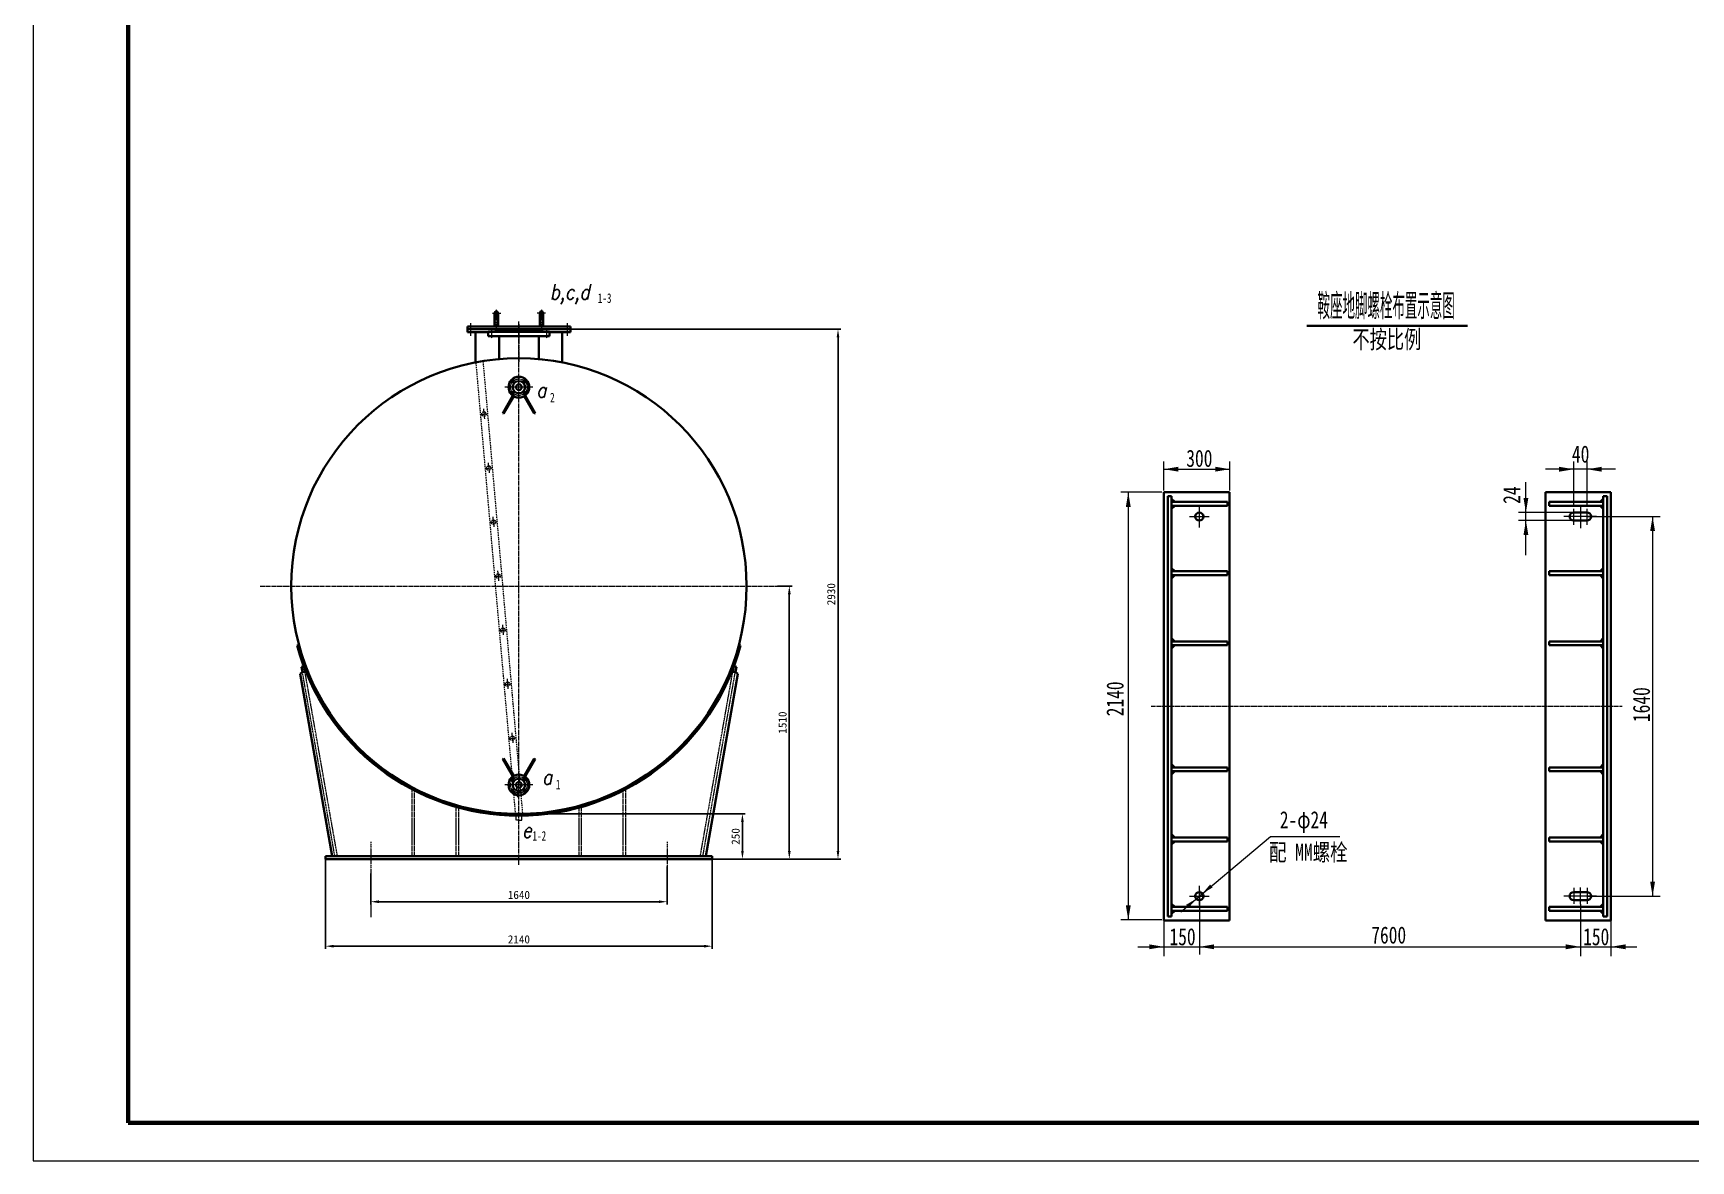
# Model space of a CAD drawing. Extents: x 588 to 46142, y -1551 to 12474.
# Drawn here: x 28481 to 37655, y 0 to 6237 of the extents above; entities that cross this region are included whole.
import ezdxf
from ezdxf.enums import TextEntityAlignment as Align

# ---------------------------------------------------------------- set-up
doc = ezdxf.new("R2010")
doc.units = 0
doc.header["$LTSCALE"] = 10
doc.header["$PDMODE"] = 1
for name, pattern in [('XX-L', [1.25, 0.75, -0.5]), ('XX-S', [0.5, 0.3, -0.2]), ('ZXX-L', [3.28, 2.5, -0.3, 0.18, -0.3]), ('ZXX-S', [1.27, 0.75, -0.2, 0.12, -0.2])]:
    doc.linetypes.add(name, pattern=pattern)
doc.layers.get('Defpoints').update_dxf_attribs({"linetype": 'CONTINUOUS'})
for name, color, linetype, lineweight in [('A 粗实线', 1, 'CONTINUOUS', 40), ('B 细实线', 7, 'CONTINUOUS', 18), ('C 文 字', 2, 'CONTINUOUS', 20), ('D 短中心线', 3, 'ZXX-S', 18), ('E 长中心线', 3, 'ZXX-L', 18), ('F 短虚线', 6, 'XX-S', 20), ('G 长虚线', 6, 'XX-L', 20), ('J 标注尺寸', 2, 'CONTINUOUS', 18)]:
    doc.layers.add(name, color=color, linetype=linetype, lineweight=lineweight)
doc.styles.add('HZTXT', font='SIMFANG.TTF', dxfattribs={"width": 0.75})
doc.styles.add('ITALICT', font='ITALICT.shx', dxfattribs={"width": 0.7})
doc.styles.get("Standard").update_dxf_attribs({"font": 'SIMFANG.TTF'})
doc.styles.add('标题中文', font='SIMFANG.TTF', dxfattribs={"width": 0.7})
doc.dimstyles.new('通用标注4.0', dxfattribs={"dimscale": 15, "dimtxt": 3, "dimasz": 3, "dimexe": 1, "dimexo": 0, "dimgap": 1, "dimtad": 1, "dimdec": 0, "dimzin": 0, "dimdsep": 46, "dimtxsty": 'Standard', "dimcen": 0, "dimadec": 0, "dimazin": 0, "dimtfac": 0.375, "dimtdec": 0, "dimtmove": 2, "dimatfit": 3, "dimfxl": 0, "dimtzin": 0, "dimarcsym": 0})

# ---------------------------------------------------------------- blocks, each defined once
blk = doc.blocks.new('*D107')
at = {"layer": 'C 文 字', "color": 0, "lineweight": -2}
for p, q in [((31454.4, 4599), (32950.3, 4599)), ((32935.3, 1714), (32935.3, 4554)), ((32258.6, 1669), (32950.3, 1669))]:
    blk.add_line(p, q, dxfattribs=at)
at = {"layer": 'C 文 字', "color": 0}
for points in [[(32927.8, 4554), (32942.8, 4554), (32935.3, 4599)], [(32927.8, 1714), (32942.8, 1714), (32935.3, 1669)]]:
    blk.add_solid(points, dxfattribs=at)
at = {"layer": 'Defpoints', "color": 0}
for p in [(31454.4, 4599), (32935.3, 4599), (32258.6, 1669)]:
    blk.add_point(p, dxfattribs=at)
at = {"layer": 'C 文 字', "color": 0, "insert": (32897.8, 3134), "char_height": 45, "attachment_point": 5, "rotation": 90}
blk.add_mtext('2930', dxfattribs=at)
blk = doc.blocks.new('*D106')
at = {"layer": 'C 文 字', "color": 0, "lineweight": -2}
for p, q in [((32600.8, 3179), (32680.9, 3179)), ((32665.9, 1714), (32665.9, 3134)), ((32258.6, 1669), (32680.9, 1669))]:
    blk.add_line(p, q, dxfattribs=at)
at = {"layer": 'C 文 字', "color": 0}
for points in [[(32658.4, 3134), (32673.4, 3134), (32665.9, 3179)], [(32658.4, 1714), (32673.4, 1714), (32665.9, 1669)]]:
    blk.add_solid(points, dxfattribs=at)
at = {"layer": 'Defpoints', "color": 0}
for p in [(32600.8, 3179), (32665.9, 3179), (32258.6, 1669)]:
    blk.add_point(p, dxfattribs=at)
at = {"layer": 'C 文 字', "color": 0, "insert": (32628.4, 2424), "char_height": 45, "attachment_point": 5, "rotation": 90}
blk.add_mtext('1510', dxfattribs=at)
blk = doc.blocks.new('*D104')
at = {"layer": 'C 文 字', "color": 0, "lineweight": -2}
for p, q in [((30099.4, 1669), (30099.4, 1172.1)), ((32239.4, 1669), (32239.4, 1172.1)), ((30144.4, 1187.1), (32194.4, 1187.1))]:
    blk.add_line(p, q, dxfattribs=at)
at = {"layer": 'C 文 字', "color": 0}
for points in [[(30144.4, 1194.6), (30144.4, 1179.6), (30099.4, 1187.1)], [(32194.4, 1194.6), (32194.4, 1179.6), (32239.4, 1187.1)]]:
    blk.add_solid(points, dxfattribs=at)
at = {"layer": 'Defpoints', "color": 0}
for p in [(30099.4, 1669), (32239.4, 1669), (32239.4, 1187.1)]:
    blk.add_point(p, dxfattribs=at)
at = {"layer": 'C 文 字', "color": 0, "insert": (31169.4, 1224.6), "char_height": 45, "attachment_point": 5}
blk.add_mtext('2140', dxfattribs=at)
blk = doc.blocks.new('*D105')
at = {"layer": 'C 文 字', "color": 0, "lineweight": -2}
for p, q in [((31169.4, 1919), (32421.4, 1919)), ((32406.4, 1714), (32406.4, 1874)), ((32050.9, 1669), (32421.4, 1669))]:
    blk.add_line(p, q, dxfattribs=at)
at = {"layer": 'C 文 字', "color": 0}
for points in [[(32398.9, 1874), (32413.9, 1874), (32406.4, 1919)], [(32398.9, 1714), (32413.9, 1714), (32406.4, 1669)]]:
    blk.add_solid(points, dxfattribs=at)
at = {"layer": 'Defpoints', "color": 0}
for p in [(31169.4, 1919), (32406.4, 1919), (32050.9, 1669)]:
    blk.add_point(p, dxfattribs=at)
at = {"layer": 'C 文 字', "color": 0, "insert": (32368.9, 1794), "char_height": 45, "attachment_point": 5, "rotation": 90}
blk.add_mtext('250', dxfattribs=at)
blk = doc.blocks.new('*D103')
at = {"layer": 'C 文 字', "color": 0, "lineweight": -2}
for p, q in [((30349.4, 1588.5), (30349.4, 1418.1)), ((31989.4, 1628.1), (31989.4, 1418.1)), ((30394.4, 1433.1), (31944.4, 1433.1))]:
    blk.add_line(p, q, dxfattribs=at)
at = {"layer": 'C 文 字', "color": 0}
for points in [[(30394.4, 1440.6), (30394.4, 1425.6), (30349.4, 1433.1)], [(31944.4, 1440.6), (31944.4, 1425.6), (31989.4, 1433.1)]]:
    blk.add_solid(points, dxfattribs=at)
at = {"layer": 'Defpoints', "color": 0}
for p in [(30349.4, 1588.5), (31989.4, 1628.1), (31989.4, 1433.1)]:
    blk.add_point(p, dxfattribs=at)
at = {"layer": 'C 文 字', "color": 0, "insert": (31169.4, 1470.6), "char_height": 45, "attachment_point": 5}
blk.add_mtext('1640', dxfattribs=at)

msp = doc.modelspace()

# ---------------------------------------------------------------- linework, layer by layer
at = {"layer": 'A 粗实线'}
for p, q in [((31034.4, 4689), (31034.4, 4614)), ((31054.4, 4689), (31054.4, 4614)), ((31284.4, 4689), (31284.4, 4614)), ((31304.4, 4689), (31304.4, 4614)), ((30884.4, 4614), (31169.4, 4614)), ((30884.4, 4614), (30884.4, 4584)), ((30884.4, 4599), (31169.4, 4599)), ((31035.4, 4589), (31303.4, 4589)), ((31035.4, 4586), (31035.4, 4589)), ((31454.4, 4614), (31169.4, 4614)), ((31454.4, 4599), (31169.4, 4599)), ((31303.4, 4586), (31303.4, 4589)), ((31303.4, 4589), (31303.4, 4589)), ((31454.4, 4614), (31454.4, 4584)), ((35529.1, 4617.6), (36418.1, 4617.6)), ((30884.4, 4584), (30999.4, 4584)), ((30929.4, 4584), (30929.4, 4415.9)), ((30999.4, 4586), (31339.4, 4586)), ((30999.4, 4562), (30999.4, 4586)), ((30999.4, 4562), (31339.4, 4562)), ((31059.9, 4562), (31059.9, 4434.2)), ((31278.9, 4562), (31278.9, 4434.2)), ((31339.4, 4586), (31339.4, 4562)), ((31454.4, 4584), (31339.4, 4584)), ((31409.4, 4584), (31409.4, 4415.9)), ((31135.6, 4232.4), (31079.9, 4136)), ((31140.6, 4229.2), (31085.1, 4133)), ((31198.1, 4229.2), (31253.7, 4133)), ((31203.2, 4232.4), (31258.9, 4136)), ((31085.1, 4133), (31079.9, 4136)), ((31253.7, 4133), (31258.9, 4136)), ((34738.5, 2513.8), (34738.5, 3697.8)), ((34738.5, 3697.8), (35101.3, 3697.8)), ((34759.8, 3676.5), (34759.8, 2513.8)), ((34759.8, 3676.5), (34781.1, 3676.5)), ((34781.1, 3676.5), (34781.1, 2513.8)), ((35101.3, 3697.8), (35101.3, 2513.8)), ((36849.6, 3697.8), (36849.6, 2513.8)), ((37212.5, 3697.8), (36849.6, 3697.8)), ((37169.8, 3676.5), (37169.8, 2513.8)), ((37191.1, 3676.5), (37169.8, 3676.5)), ((37191.1, 3676.5), (37191.1, 2513.8)), ((37212.5, 2513.8), (37212.5, 3697.8)), ((34781.1, 3644.5), (35090.8, 3644.5)), ((34781.1, 3623.1), (35090.8, 3623.1)), ((35090.8, 3644.5), (35090.8, 3623.1)), ((37169.8, 3644.5), (36871, 3644.5)), ((36871, 3644.5), (36871, 3623.1)), ((37169.8, 3623.1), (36871, 3623.1)), ((37006.4, 3586), (37043.3, 3586)), ((37080.3, 3586), (37043.3, 3586)), ((37006.4, 3541.4), (37043.3, 3541.4)), ((37080.3, 3541.4), (37043.3, 3541.4)), ((34781.1, 3260.7), (35090.8, 3260.7)), ((34781.1, 3239.4), (35090.8, 3239.4)), ((35090.8, 3260.7), (35090.8, 3239.4)), ((37169.8, 3260.7), (36871, 3260.7)), ((36871, 3260.7), (36871, 3239.4)), ((37169.8, 3239.4), (36871, 3239.4)), ((29952.3, 2852.9), (29942.7, 2850.3)), ((32386.5, 2852.9), (32396.1, 2850.3)), ((34781.1, 2873.1), (35090.8, 2873.1)), ((34781.1, 2851.8), (35090.8, 2851.8)), ((35090.8, 2873.1), (35090.8, 2851.8)), ((37169.8, 2873.1), (36871, 2873.1)), ((36871, 2873.1), (36871, 2851.8)), ((37169.8, 2851.8), (36871, 2851.8)), ((29971.4, 2704.9), (29958.5, 2693.6)), ((29958.5, 2693.6), (30135.7, 1685)), ((29979.2, 2735.8), (29965.5, 2732.9)), ((29965.5, 2732.9), (29971.4, 2704.9)), ((29971.4, 2704.9), (29991.2, 2704.9)), ((29979.2, 2735.8), (29986, 2703.9)), ((32380.3, 2693.6), (32203.1, 1685)), ((32367.3, 2704.9), (32347.6, 2704.9)), ((32359.6, 2735.8), (32352.8, 2703.9)), ((32359.6, 2735.8), (32373.2, 2732.9)), ((32373.2, 2732.9), (32367.3, 2704.9)), ((32367.3, 2704.9), (32380.3, 2693.6)), ((34738.5, 2513.8), (34738.5, 1329.8)), ((34759.8, 1351.1), (34759.8, 2513.8)), ((34781.1, 1351.1), (34781.1, 2513.8)), ((35101.3, 1329.8), (35101.3, 2513.8)), ((36849.6, 1329.8), (36849.6, 2513.8)), ((37169.8, 1351.1), (37169.8, 2513.8)), ((37191.1, 1351.1), (37191.1, 2513.8)), ((37212.5, 2513.8), (37212.5, 1329.8)), ((31085.1, 2225), (31079.9, 2222)), ((31135.6, 2125.5), (31079.9, 2222)), ((31140.6, 2128.8), (31085.1, 2225)), ((31198.1, 2128.8), (31253.7, 2225)), ((31203.2, 2125.5), (31258.9, 2222)), ((31253.7, 2225), (31258.9, 2222)), ((34781.1, 2175.8), (35090.8, 2175.8)), ((34781.1, 2154.5), (35090.8, 2154.5)), ((35090.8, 2154.5), (35090.8, 2175.8)), ((37169.8, 2175.8), (36871, 2175.8)), ((36871, 2154.5), (36871, 2175.8)), ((37169.8, 2154.5), (36871, 2154.5)), ((34781.1, 1788.2), (35090.8, 1788.2)), ((34781.1, 1766.9), (35090.8, 1766.9)), ((35090.8, 1766.9), (35090.8, 1788.2)), ((37169.8, 1788.2), (36871, 1788.2)), ((36871, 1766.9), (36871, 1788.2)), ((37169.8, 1766.9), (36871, 1766.9)), ((31169.4, 1685), (30099.4, 1685)), ((30099.4, 1685), (30099.4, 1669)), ((30099.4, 1669), (31169.4, 1669)), ((31169.4, 1685), (32239.4, 1685)), ((32239.4, 1669), (31169.4, 1669)), ((32239.4, 1685), (32239.4, 1669)), ((37006.4, 1486.2), (37043.3, 1486.2)), ((37080.3, 1486.2), (37043.3, 1486.2)), ((34781.1, 1404.5), (35090.8, 1404.5)), ((34781.1, 1383.1), (35090.8, 1383.1)), ((35090.8, 1383.1), (35090.8, 1404.5)), ((37169.8, 1404.5), (36871, 1404.5)), ((36871, 1383.1), (36871, 1404.5)), ((37169.8, 1383.1), (36871, 1383.1)), ((37006.4, 1441.6), (37043.3, 1441.6)), ((37080.3, 1441.6), (37043.3, 1441.6)), ((34738.5, 1329.8), (35101.3, 1329.8)), ((34759.8, 1351.1), (34781.1, 1351.1)), ((37212.5, 1329.8), (36849.6, 1329.8)), ((37191.1, 1351.1), (37169.8, 1351.1))]:
    msp.add_line(p, q, dxfattribs=at)
at = {"layer": 'A 粗实线', "color": 5, "lineweight": 120}
msp.add_lwpolyline([(29006.5, 210), (45932.5, 210), (45932.5, 12264), (29006.5, 12264)], close=True, dxfattribs=at)
at = {"layer": 'A 粗实线'}
for centre, radius in [((31169.4, 3179), 1260), ((31169.4, 4279), 57.5), ((31137, 4311.3), 6.47), ((31169.4, 4279), 34), ((31201.7, 4311.3), 6.47), ((31137, 4246.6), 6.47), ((31169.4, 4279), 16), ((31201.7, 4246.6), 6.47), ((34934.8, 3563.5), 22.3), ((31169.4, 2079), 57.5), ((31137, 2111.3), 6.47), ((31169.4, 2079), 34), ((31201.7, 2111.3), 6.47), ((31137, 2046.6), 6.47), ((31169.4, 2079), 16), ((31201.7, 2046.6), 6.47), ((34934.8, 1463.9), 22.3)]:
    msp.add_circle(centre, radius, dxfattribs=at)
for centre, radius, start, end in [((31044.4, 4689), 10, 0, 180), ((31294.4, 4689), 10, 0, 180), ((37006.4, 3563.7), 22.3, 90, 270), ((37080.3, 3563.7), 22.3, 270, 90), ((31169.4, 3179), 1270, 195, 345), ((37006.4, 1463.9), 22.3, 90, 270), ((37080.3, 1463.9), 22.3, 270, 90)]:
    msp.add_arc(centre, radius, start, end, dxfattribs=at)
at = {"layer": 'B 细实线'}
for p, q in [((34738.5, 3708.3), (34738.5, 3867.3)), ((35103.4, 3708.3), (35103.4, 3867.3)), ((37006.4, 3616.5), (37006.4, 3867.1)), ((37080.3, 3616.5), (37080.3, 3867.1)), ((34738.5, 3825.3), (35103.4, 3825.3)), ((34738.5, 3708.3), (34738.5, 3823)), ((37238.4, 3825.1), (36849.8, 3825.1)), ((34728, 3697.8), (34499.6, 3697.8)), ((34541.6, 3697.8), (34541.6, 1332.5)), ((36742, 3350.4), (36742, 3754)), ((34781.1, 3665.8), (34802.5, 3644.5)), ((34782.3, 3664.7), (34781.1, 3663.5)), ((34783.6, 3663.4), (34781.1, 3661)), ((34784.9, 3662.1), (34781.1, 3658.4)), ((34786.1, 3660.8), (34781.1, 3655.8)), ((34787.4, 3659.6), (34781.1, 3653.3)), ((34788.7, 3658.3), (34781.1, 3650.7)), ((34790, 3657), (34781.1, 3648.1)), ((34791.2, 3655.7), (34781.1, 3645.6)), ((34781.1, 3601.8), (34802.5, 3623.1)), ((34791.2, 3612), (34781.1, 3622)), ((34790, 3610.6), (34781.1, 3619.5)), ((34788.7, 3609.3), (34781.1, 3616.9)), ((34787.4, 3608.1), (34781.1, 3614.3)), ((34786.1, 3606.8), (34781.1, 3611.8)), ((34784.9, 3605.5), (34781.1, 3609.2)), ((34783.6, 3604.2), (34781.1, 3606.6)), ((34782.3, 3602.9), (34781.1, 3604.1)), ((34792.6, 3654.4), (34782.6, 3644.5)), ((34792.6, 3613.2), (34782.6, 3623.1)), ((34793.8, 3653.1), (34785.2, 3644.5)), ((34793.8, 3614.5), (34785.2, 3623.1)), ((34795.1, 3651.9), (34787.7, 3644.5)), ((34795.1, 3615.8), (34787.7, 3623.1)), ((34796.4, 3650.6), (34790.3, 3644.5)), ((34796.4, 3617), (34790.3, 3623.1)), ((34797.7, 3649.3), (34792.9, 3644.5)), ((34797.7, 3618.3), (34792.9, 3623.1)), ((34799, 3648), (34795.4, 3644.5)), ((34799, 3619.6), (34795.4, 3623.1)), ((34800.2, 3646.7), (34798, 3644.5)), ((34800.2, 3620.9), (34798, 3623.1)), ((34801.5, 3645.4), (34800.6, 3644.5)), ((34801.5, 3622.2), (34800.6, 3623.1)), ((34934.8, 3503.3), (34934.8, 3618.1)), ((36995.9, 3586), (36700, 3586)), ((37006.4, 3517.4), (37006.4, 3606)), ((37043.3, 3622.6), (37043.3, 3498.6)), ((37043.3, 3607.8), (37043.3, 3515)), ((37080.3, 3517.4), (37080.3, 3606)), ((37169.8, 3665.8), (37148.5, 3644.5)), ((37169.8, 3601.8), (37148.5, 3623.1)), ((37149.4, 3645.4), (37150.4, 3644.5)), ((37149.4, 3622.2), (37150.4, 3623.1)), ((37150.7, 3646.7), (37152.9, 3644.5)), ((37150.7, 3620.9), (37152.9, 3623.1)), ((37152, 3648), (37155.5, 3644.5)), ((37152, 3619.6), (37155.5, 3623.1)), ((37153.3, 3649.3), (37158.1, 3644.5)), ((37153.3, 3618.3), (37158.1, 3623.1)), ((37154.5, 3650.6), (37160.6, 3644.5)), ((37154.5, 3617), (37160.6, 3623.1)), ((37155.8, 3651.9), (37163.2, 3644.5)), ((37155.8, 3615.8), (37163.2, 3623.1)), ((37157.1, 3653.1), (37165.8, 3644.5)), ((37157.1, 3614.5), (37165.8, 3623.1)), ((37158.4, 3654.4), (37168.3, 3644.5)), ((37158.4, 3613.2), (37168.3, 3623.1)), ((37159.7, 3655.7), (37169.8, 3645.6)), ((37159.7, 3612), (37169.8, 3622)), ((37161, 3657), (37169.8, 3648.1)), ((37161, 3610.6), (37169.8, 3619.5)), ((37162.2, 3658.3), (37169.8, 3650.7)), ((37162.2, 3609.3), (37169.8, 3616.9)), ((37163.5, 3659.6), (37169.8, 3653.3)), ((37163.5, 3608.1), (37169.8, 3614.3)), ((37164.8, 3660.8), (37169.8, 3655.8)), ((37164.8, 3606.8), (37169.8, 3611.8)), ((37166.1, 3662.1), (37169.8, 3658.4)), ((37166.1, 3605.5), (37169.8, 3609.2)), ((37167.4, 3663.4), (37169.8, 3661)), ((37167.4, 3604.2), (37169.8, 3606.6)), ((37168.7, 3664.7), (37169.8, 3663.5)), ((37168.7, 3602.9), (37169.8, 3604.1)), ((34879.5, 3563.5), (34989.4, 3563.5)), ((36995.9, 3541.4), (36700, 3541.4)), ((37132.8, 3563.7), (36951.9, 3563.7)), ((37110.3, 3563.7), (36974.9, 3563.7)), ((37081.9, 3563.5), (37484.9, 3563.5)), ((37442.9, 3563.5), (37442.9, 1463.9)), ((34781.1, 3282.1), (34802.5, 3260.7)), ((34782.3, 3280.9), (34781.1, 3279.8)), ((34783.6, 3279.6), (34781.1, 3277.2)), ((34784.9, 3278.4), (34781.1, 3274.6)), ((34786.1, 3277.1), (34781.1, 3272.1)), ((34787.4, 3275.8), (34781.1, 3269.5)), ((34788.7, 3274.5), (34781.1, 3266.9)), ((34790, 3273.2), (34781.1, 3264.4)), ((34791.2, 3271.9), (34781.1, 3261.8)), ((34781.1, 3218), (34802.5, 3239.4)), ((34791.2, 3228.2), (34781.1, 3238.3)), ((34790, 3226.9), (34781.1, 3235.7)), ((34788.7, 3225.6), (34781.1, 3233.1)), ((34787.4, 3224.3), (34781.1, 3230.6)), ((34786.1, 3223), (34781.1, 3228)), ((34784.9, 3221.7), (34781.1, 3225.4)), ((34783.6, 3220.4), (34781.1, 3222.9)), ((34782.3, 3219.2), (34781.1, 3220.3)), ((34792.6, 3270.7), (34782.6, 3260.7)), ((34792.6, 3229.4), (34782.6, 3239.4)), ((34793.8, 3269.4), (34785.2, 3260.7)), ((34793.8, 3230.7), (34785.2, 3239.4)), ((34795.1, 3268.1), (34787.7, 3260.7)), ((34795.1, 3232), (34787.7, 3239.4)), ((34796.4, 3266.8), (34790.3, 3260.7)), ((34796.4, 3233.3), (34790.3, 3239.4)), ((34797.7, 3265.5), (34792.9, 3260.7)), ((34797.7, 3234.6), (34792.9, 3239.4)), ((34799, 3264.2), (34795.4, 3260.7)), ((34799, 3235.8), (34795.4, 3239.4)), ((34800.2, 3263), (34798, 3260.7)), ((34800.2, 3237.1), (34798, 3239.4)), ((34801.5, 3261.7), (34800.6, 3260.7)), ((34801.5, 3238.4), (34800.6, 3239.4)), ((37169.8, 3282.1), (37148.5, 3260.7)), ((37169.8, 3218), (37148.5, 3239.4)), ((37149.4, 3261.7), (37150.4, 3260.7)), ((37149.4, 3238.4), (37150.4, 3239.4)), ((37150.7, 3263), (37152.9, 3260.7)), ((37150.7, 3237.1), (37152.9, 3239.4)), ((37152, 3264.2), (37155.5, 3260.7)), ((37152, 3235.8), (37155.5, 3239.4)), ((37153.3, 3265.5), (37158.1, 3260.7)), ((37153.3, 3234.6), (37158.1, 3239.4)), ((37154.5, 3266.8), (37160.6, 3260.7)), ((37154.5, 3233.3), (37160.6, 3239.4)), ((37155.8, 3268.1), (37163.2, 3260.7)), ((37155.8, 3232), (37163.2, 3239.4)), ((37157.1, 3269.4), (37165.8, 3260.7)), ((37157.1, 3230.7), (37165.8, 3239.4)), ((37158.4, 3270.7), (37168.3, 3260.7)), ((37158.4, 3229.4), (37168.3, 3239.4)), ((37159.7, 3271.9), (37169.8, 3261.8)), ((37159.7, 3228.2), (37169.8, 3238.3)), ((37161, 3273.2), (37169.8, 3264.4)), ((37161, 3226.9), (37169.8, 3235.7)), ((37162.2, 3274.5), (37169.8, 3266.9)), ((37162.2, 3225.6), (37169.8, 3233.1)), ((37163.5, 3275.8), (37169.8, 3269.5)), ((37163.5, 3224.3), (37169.8, 3230.6)), ((37164.8, 3277.1), (37169.8, 3272.1)), ((37164.8, 3223), (37169.8, 3228)), ((37166.1, 3278.4), (37169.8, 3274.6)), ((37166.1, 3221.7), (37169.8, 3225.4)), ((37167.4, 3279.6), (37169.8, 3277.2)), ((37167.4, 3220.4), (37169.8, 3222.9)), ((37168.7, 3280.9), (37169.8, 3279.8)), ((37168.7, 3219.2), (37169.8, 3220.3)), ((34781.1, 2894.5), (34802.5, 2873.1)), ((34782.3, 2893.3), (34781.1, 2892.2)), ((34783.6, 2892), (34781.1, 2889.6)), ((34784.9, 2890.7), (34781.1, 2887)), ((34786.1, 2889.5), (34781.1, 2884.5)), ((34787.4, 2888.2), (34781.1, 2881.9)), ((34788.7, 2886.9), (34781.1, 2879.3)), ((34790, 2885.6), (34781.1, 2876.8)), ((34791.2, 2884.3), (34781.1, 2874.2)), ((34781.1, 2830.4), (34802.5, 2851.8)), ((34791.2, 2840.6), (34781.1, 2850.7)), ((34790, 2839.2), (34781.1, 2848.1)), ((34788.7, 2838), (34781.1, 2845.5)), ((34792.6, 2883), (34782.6, 2873.1)), ((34792.6, 2841.8), (34782.6, 2851.8)), ((34793.8, 2881.8), (34785.2, 2873.1)), ((34793.8, 2843.1), (34785.2, 2851.8)), ((34795.1, 2880.5), (34787.7, 2873.1)), ((34795.1, 2844.4), (34787.7, 2851.8)), ((34796.4, 2879.2), (34790.3, 2873.1)), ((34796.4, 2845.7), (34790.3, 2851.8)), ((34797.7, 2877.9), (34792.9, 2873.1)), ((34797.7, 2846.9), (34792.9, 2851.8)), ((34799, 2876.6), (34795.4, 2873.1)), ((34799, 2848.2), (34795.4, 2851.8)), ((34800.2, 2875.3), (34798, 2873.1)), ((34800.2, 2849.5), (34798, 2851.8)), ((34801.5, 2874.1), (34800.6, 2873.1)), ((34801.5, 2850.8), (34800.6, 2851.8)), ((37169.8, 2894.5), (37148.5, 2873.1)), ((37169.8, 2830.4), (37148.5, 2851.8)), ((37149.4, 2874.1), (37150.4, 2873.1)), ((37149.4, 2850.8), (37150.4, 2851.8)), ((37150.7, 2875.3), (37152.9, 2873.1)), ((37150.7, 2849.5), (37152.9, 2851.8)), ((37152, 2876.6), (37155.5, 2873.1)), ((37152, 2848.2), (37155.5, 2851.8)), ((37153.3, 2877.9), (37158.1, 2873.1)), ((37153.3, 2846.9), (37158.1, 2851.8)), ((37154.5, 2879.2), (37160.6, 2873.1)), ((37154.5, 2845.7), (37160.6, 2851.8)), ((37155.8, 2880.5), (37163.2, 2873.1)), ((37155.8, 2844.4), (37163.2, 2851.8)), ((37157.1, 2881.8), (37165.8, 2873.1)), ((37157.1, 2843.1), (37165.8, 2851.8)), ((37158.4, 2883), (37168.3, 2873.1)), ((37158.4, 2841.8), (37168.3, 2851.8)), ((37159.7, 2884.3), (37169.8, 2874.2)), ((37159.7, 2840.6), (37169.8, 2850.7)), ((37161, 2885.6), (37169.8, 2876.8)), ((37161, 2839.2), (37169.8, 2848.1)), ((37162.2, 2886.9), (37169.8, 2879.3)), ((37162.2, 2838), (37169.8, 2845.5)), ((37163.5, 2888.2), (37169.8, 2881.9)), ((37164.8, 2889.5), (37169.8, 2884.5)), ((37166.1, 2890.7), (37169.8, 2887)), ((37167.4, 2892), (37169.8, 2889.6)), ((37168.7, 2893.3), (37169.8, 2892.2)), ((34787.4, 2836.7), (34781.1, 2843)), ((34786.1, 2835.4), (34781.1, 2840.4)), ((34784.9, 2834.1), (34781.1, 2837.8)), ((34783.6, 2832.8), (34781.1, 2835.3)), ((34782.3, 2831.5), (34781.1, 2832.7)), ((37163.5, 2836.7), (37169.8, 2843)), ((37164.8, 2835.4), (37169.8, 2840.4)), ((37166.1, 2834.1), (37169.8, 2837.8)), ((37167.4, 2832.8), (37169.8, 2835.3)), ((37168.7, 2831.5), (37169.8, 2832.7)), ((34781.1, 2197.2), (34802.5, 2175.8)), ((34782.3, 2196), (34781.1, 2194.9)), ((34783.6, 2194.8), (34781.1, 2192.3)), ((34784.9, 2193.5), (34781.1, 2189.8)), ((34786.1, 2192.2), (34781.1, 2187.2)), ((34787.4, 2190.9), (34781.1, 2184.6)), ((34788.7, 2189.6), (34781.1, 2182.1)), ((34790, 2188.3), (34781.1, 2179.5)), ((34791.2, 2187), (34781.1, 2176.9)), ((34781.1, 2133.1), (34802.5, 2154.5)), ((34791.2, 2143.3), (34781.1, 2153.4)), ((34790, 2142), (34781.1, 2150.8)), ((34788.7, 2140.7), (34781.1, 2148.3)), ((34787.4, 2139.4), (34781.1, 2145.7)), ((34786.1, 2138.1), (34781.1, 2143.1)), ((34784.9, 2136.9), (34781.1, 2140.6)), ((34783.6, 2135.6), (34781.1, 2138)), ((34782.3, 2134.3), (34781.1, 2135.4)), ((34792.6, 2185.8), (34782.6, 2175.8)), ((34792.6, 2144.6), (34782.6, 2154.5)), ((34793.8, 2184.5), (34785.2, 2175.8)), ((34793.8, 2145.8), (34785.2, 2154.5)), ((34795.1, 2183.2), (34787.7, 2175.8)), ((34795.1, 2147.1), (34787.7, 2154.5)), ((34796.4, 2181.9), (34790.3, 2175.8)), ((34796.4, 2148.4), (34790.3, 2154.5)), ((34797.7, 2180.7), (34792.9, 2175.8)), ((34797.7, 2149.7), (34792.9, 2154.5)), ((34799, 2179.4), (34795.4, 2175.8)), ((34799, 2151), (34795.4, 2154.5)), ((34800.2, 2178.1), (34798, 2175.8)), ((34800.2, 2152.3), (34798, 2154.5)), ((34801.5, 2176.8), (34800.6, 2175.8)), ((34801.5, 2153.5), (34800.6, 2154.5)), ((37169.8, 2197.2), (37148.5, 2175.8)), ((37169.8, 2133.1), (37148.5, 2154.5)), ((37149.4, 2176.8), (37150.4, 2175.8)), ((37149.4, 2153.5), (37150.4, 2154.5)), ((37150.7, 2178.1), (37152.9, 2175.8)), ((37150.7, 2152.3), (37152.9, 2154.5)), ((37152, 2179.4), (37155.5, 2175.8)), ((37152, 2151), (37155.5, 2154.5)), ((37153.3, 2180.7), (37158.1, 2175.8)), ((37153.3, 2149.7), (37158.1, 2154.5)), ((37154.5, 2181.9), (37160.6, 2175.8)), ((37154.5, 2148.4), (37160.6, 2154.5)), ((37155.8, 2183.2), (37163.2, 2175.8)), ((37155.8, 2147.1), (37163.2, 2154.5)), ((37157.1, 2184.5), (37165.8, 2175.8)), ((37157.1, 2145.8), (37165.8, 2154.5)), ((37158.4, 2185.8), (37168.3, 2175.8)), ((37158.4, 2144.6), (37168.3, 2154.5)), ((37159.7, 2187), (37169.8, 2176.9)), ((37159.7, 2143.3), (37169.8, 2153.4)), ((37161, 2188.3), (37169.8, 2179.5)), ((37161, 2142), (37169.8, 2150.8)), ((37162.2, 2189.6), (37169.8, 2182.1)), ((37162.2, 2140.7), (37169.8, 2148.3)), ((37163.5, 2190.9), (37169.8, 2184.6)), ((37163.5, 2139.4), (37169.8, 2145.7)), ((37164.8, 2192.2), (37169.8, 2187.2)), ((37164.8, 2138.1), (37169.8, 2143.1)), ((37166.1, 2193.5), (37169.8, 2189.8)), ((37166.1, 2136.9), (37169.8, 2140.6)), ((37167.4, 2194.8), (37169.8, 2192.3)), ((37167.4, 2135.6), (37169.8, 2138)), ((37168.7, 2196), (37169.8, 2194.9)), ((37168.7, 2134.3), (37169.8, 2135.4)), ((34781.1, 1809.6), (34802.5, 1788.2)), ((34782.3, 1808.4), (34781.1, 1807.3)), ((34783.6, 1807.1), (34781.1, 1804.7)), ((34784.9, 1805.9), (34781.1, 1802.1)), ((34786.1, 1804.6), (34781.1, 1799.6)), ((34787.4, 1803.3), (34781.1, 1797)), ((34788.7, 1802), (34781.1, 1794.4)), ((34790, 1800.7), (34781.1, 1791.9)), ((34791.2, 1799.4), (34781.1, 1789.3)), ((34781.1, 1745.5), (34802.5, 1766.9)), ((34791.2, 1755.7), (34781.1, 1765.8)), ((34790, 1754.4), (34781.1, 1763.2)), ((34788.7, 1753.1), (34781.1, 1760.7)), ((34787.4, 1751.8), (34781.1, 1758.1)), ((34786.1, 1750.5), (34781.1, 1755.5)), ((34784.9, 1749.2), (34781.1, 1753)), ((34783.6, 1748), (34781.1, 1750.4)), ((34782.3, 1746.7), (34781.1, 1747.8)), ((34792.6, 1798.2), (34782.6, 1788.2)), ((34792.6, 1756.9), (34782.6, 1766.9)), ((34793.8, 1796.9), (34785.2, 1788.2)), ((34793.8, 1758.2), (34785.2, 1766.9)), ((34795.1, 1795.6), (34787.7, 1788.2)), ((34795.1, 1759.5), (34787.7, 1766.9)), ((34796.4, 1794.3), (34790.3, 1788.2)), ((34796.4, 1760.8), (34790.3, 1766.9)), ((34797.7, 1793), (34792.9, 1788.2)), ((34797.7, 1762.1), (34792.9, 1766.9)), ((34799, 1791.8), (34795.4, 1788.2)), ((34799, 1763.4), (34795.4, 1766.9)), ((34800.2, 1790.5), (34798, 1788.2)), ((34800.2, 1764.6), (34798, 1766.9)), ((34801.5, 1789.2), (34800.6, 1788.2)), ((34801.5, 1765.9), (34800.6, 1766.9)), ((34832.3, 1377.4), (35328.5, 1793.6)), ((35328.5, 1793.6), (35711.5, 1793.6)), ((37169.8, 1809.6), (37148.5, 1788.2)), ((37169.8, 1745.5), (37148.5, 1766.9)), ((37149.4, 1789.2), (37150.4, 1788.2)), ((37149.4, 1765.9), (37150.4, 1766.9)), ((37150.7, 1790.5), (37152.9, 1788.2)), ((37150.7, 1764.6), (37152.9, 1766.9)), ((37152, 1791.8), (37155.5, 1788.2)), ((37152, 1763.4), (37155.5, 1766.9)), ((37153.3, 1793), (37158.1, 1788.2)), ((37153.3, 1762.1), (37158.1, 1766.9)), ((37154.5, 1794.3), (37160.6, 1788.2)), ((37154.5, 1760.8), (37160.6, 1766.9)), ((37155.8, 1795.6), (37163.2, 1788.2)), ((37155.8, 1759.5), (37163.2, 1766.9)), ((37157.1, 1796.9), (37165.8, 1788.2)), ((37157.1, 1758.2), (37165.8, 1766.9)), ((37158.4, 1798.2), (37168.3, 1788.2)), ((37158.4, 1756.9), (37168.3, 1766.9)), ((37159.7, 1799.4), (37169.8, 1789.3)), ((37159.7, 1755.7), (37169.8, 1765.8)), ((37161, 1800.7), (37169.8, 1791.9)), ((37161, 1754.4), (37169.8, 1763.2)), ((37162.2, 1802), (37169.8, 1794.4)), ((37162.2, 1753.1), (37169.8, 1760.7)), ((37163.5, 1803.3), (37169.8, 1797)), ((37163.5, 1751.8), (37169.8, 1758.1)), ((37164.8, 1804.6), (37169.8, 1799.6)), ((37164.8, 1750.5), (37169.8, 1755.5)), ((37166.1, 1805.9), (37169.8, 1802.1)), ((37166.1, 1749.2), (37169.8, 1753)), ((37167.4, 1807.1), (37169.8, 1804.7)), ((37167.4, 1748), (37169.8, 1750.4)), ((37168.7, 1808.4), (37169.8, 1807.3)), ((37168.7, 1746.7), (37169.8, 1747.8)), ((34934.8, 1413.4), (34934.8, 1521.9)), ((34934.8, 1495.9), (34934.8, 1141.7)), ((37006.4, 1510.2), (37006.4, 1421.6)), ((37043.3, 1419.8), (37043.3, 1512.6)), ((37080.3, 1510.2), (37080.3, 1421.6)), ((34781.1, 1425.8), (34802.5, 1404.5)), ((34782.3, 1424.7), (34781.1, 1423.5)), ((34783.6, 1423.4), (34781.1, 1421)), ((34784.9, 1422.1), (34781.1, 1418.4)), ((34786.1, 1420.8), (34781.1, 1415.8)), ((34787.4, 1419.5), (34781.1, 1413.3)), ((34788.7, 1418.3), (34781.1, 1410.7)), ((34790, 1417), (34781.1, 1408.1)), ((34791.2, 1415.6), (34781.1, 1405.5)), ((34781.1, 1361.8), (34802.5, 1383.1)), ((34791.2, 1371.9), (34781.1, 1382)), ((34790, 1370.6), (34781.1, 1379.5)), ((34788.7, 1369.3), (34781.1, 1376.9)), ((34792.6, 1414.4), (34782.6, 1404.5)), ((34792.6, 1373.2), (34782.6, 1383.1)), ((34793.8, 1413.1), (34785.2, 1404.5)), ((34793.8, 1374.5), (34785.2, 1383.1)), ((34795.1, 1411.8), (34787.7, 1404.5)), ((34795.1, 1375.7), (34787.7, 1383.1)), ((34796.4, 1410.6), (34790.3, 1404.5)), ((34796.4, 1377), (34790.3, 1383.1)), ((34797.7, 1409.3), (34792.9, 1404.5)), ((34797.7, 1378.3), (34792.9, 1383.1)), ((34799, 1408), (34795.4, 1404.5)), ((34799, 1379.6), (34795.4, 1383.1)), ((34800.2, 1406.7), (34798, 1404.5)), ((34800.2, 1380.9), (34798, 1383.1)), ((34801.5, 1405.4), (34800.6, 1404.5)), ((34801.5, 1382.2), (34800.6, 1383.1)), ((34879.5, 1463.9), (34989.4, 1463.9)), ((34890.8, 1463.9), (34973, 1463.9)), ((37132.8, 1463.9), (36951.9, 1463.9)), ((37110.3, 1463.9), (36974.9, 1463.9)), ((37043.3, 1419.8), (37043.3, 1131.8)), ((37081.9, 1463.9), (37484.9, 1463.9)), ((37169.8, 1425.8), (37148.5, 1404.5)), ((37169.8, 1361.8), (37148.5, 1383.1)), ((37149.4, 1405.4), (37150.4, 1404.5)), ((37149.4, 1382.2), (37150.4, 1383.1)), ((37150.7, 1406.7), (37152.9, 1404.5)), ((37150.7, 1380.9), (37152.9, 1383.1)), ((37152, 1408), (37155.5, 1404.5)), ((37152, 1379.6), (37155.5, 1383.1)), ((37153.3, 1409.3), (37158.1, 1404.5)), ((37153.3, 1378.3), (37158.1, 1383.1)), ((37154.5, 1410.6), (37160.6, 1404.5)), ((37154.5, 1377), (37160.6, 1383.1)), ((37155.8, 1411.8), (37163.2, 1404.5)), ((37155.8, 1375.7), (37163.2, 1383.1)), ((37157.1, 1413.1), (37165.8, 1404.5)), ((37157.1, 1374.5), (37165.8, 1383.1)), ((37158.4, 1414.4), (37168.3, 1404.5)), ((37158.4, 1373.2), (37168.3, 1383.1)), ((37159.7, 1415.6), (37169.8, 1405.5)), ((37159.7, 1371.9), (37169.8, 1382)), ((37161, 1417), (37169.8, 1408.1)), ((37161, 1370.6), (37169.8, 1379.5)), ((37162.2, 1418.3), (37169.8, 1410.7)), ((37162.2, 1369.3), (37169.8, 1376.9)), ((37163.5, 1419.5), (37169.8, 1413.3)), ((37164.8, 1420.8), (37169.8, 1415.8)), ((37166.1, 1422.1), (37169.8, 1418.4)), ((37167.4, 1423.4), (37169.8, 1421)), ((37168.7, 1424.7), (37169.8, 1423.5)), ((34728, 1332.5), (34499.6, 1332.5)), ((34738.5, 1329.8), (34738.5, 1131.8)), ((34787.4, 1368), (34781.1, 1374.3)), ((34786.1, 1366.8), (34781.1, 1371.8)), ((34784.9, 1365.5), (34781.1, 1369.2)), ((34783.6, 1364.2), (34781.1, 1366.6)), ((34782.3, 1362.9), (34781.1, 1364.1)), ((37163.5, 1368), (37169.8, 1374.3)), ((37164.8, 1366.8), (37169.8, 1371.8)), ((37166.1, 1365.5), (37169.8, 1369.2)), ((37167.4, 1364.2), (37169.8, 1366.6)), ((37168.7, 1362.9), (37169.8, 1364.1)), ((37212.5, 1329.8), (37212.5, 1131.8)), ((34594.9, 1183.7), (37355.9, 1183.7))]:
    msp.add_line(p, q, dxfattribs=at)
msp.add_lwpolyline([(28481.5, 0), (46142.5, 0), (46142.5, 12474), (28481.5, 12474)], close=True, dxfattribs=at)
for points in [[(34819.3, 3811.8), (34819.3, 3838.8), (34738.5, 3825.3)], [(35022.6, 3838.8), (35022.6, 3811.8), (35103.4, 3825.3)], [(36925.5, 3838.6), (36925.5, 3811.6), (37006.4, 3825.1)], [(37161.1, 3811.6), (37161.1, 3838.6), (37080.3, 3825.1)], [(34528.1, 3617), (34555, 3617), (34541.6, 3697.8)], [(36755.5, 3666.8), (36728.5, 3666.8), (36742, 3586)], [(36728.5, 3460.6), (36755.5, 3460.6), (36742, 3541.4)], [(37429.5, 3482.7), (37456.4, 3482.7), (37442.9, 3563.5)], [(35008.1, 1511.8), (34994.2, 1528.3), (34951.6, 1478.5)], [(37456.4, 1544.7), (37429.5, 1544.7), (37442.9, 1463.9)], [(34555, 1413.3), (34528.1, 1413.3), (34541.6, 1332.5)], [(34861.5, 1416), (34875.4, 1399.5), (34918, 1449.3)], [(34657.6, 1197.2), (34657.6, 1170.3), (34738.5, 1183.7)], [(35015.7, 1170.3), (35015.7, 1197.2), (34934.8, 1183.7)], [(36962.5, 1197.2), (36962.5, 1170.3), (37043.3, 1183.7)], [(37293.3, 1170.3), (37293.3, 1197.2), (37212.5, 1183.7)]]:
    msp.add_solid(points, dxfattribs=at)
at = {"layer": 'C 文 字'}
for p, q in [((31169.4, 1919), (31154, 1919)), ((30349.4, 1588.5), (30349.4, 1346.9))]:
    msp.add_line(p, q, dxfattribs=at)
at = {"layer": 'D 短中心线'}
for p, q in [((31023, 4689), (31068.6, 4689)), ((31044.4, 4711), (31044.4, 4711)), ((31044.4, 4706.6), (31044.4, 4607.1)), ((31315.8, 4689), (31270.2, 4689)), ((31294.4, 4711), (31294.4, 4711)), ((31294.4, 4706.6), (31294.4, 4607.1)), ((30901.9, 4632.6), (30901.9, 4562.2)), ((31017.4, 4598), (31017.4, 4550)), ((31169.4, 4628.3), (31169.4, 4419.4)), ((31321.4, 4598), (31321.4, 4550)), ((31436.9, 4632.6), (31436.9, 4562.2)), ((30956, 4128.8), (30995.8, 4132.3)), ((30982.1, 3829.9), (31022, 3833.4)), ((31008.3, 3531.1), (31048.1, 3534.6)), ((31034.4, 3232.2), (31074.3, 3235.7)), ((31060.6, 2933.3), (31100.4, 2936.8)), ((31086.7, 2634.5), (31126.6, 2638)), ((31112.9, 2335.6), (31152.7, 2339.1)), ((31139, 2036.8), (31178.9, 2040.3)), ((30349.4, 1765), (30349.4, 1588.5)), ((31989.4, 1765), (31989.4, 1588.5))]:
    msp.add_line(p, q, dxfattribs=at)
at = {"layer": 'E 长中心线'}
for p, q in [((31169.4, 1637), (31169.4, 4641.5)), ((31130.4, 4317.9), (31143.6, 4304.8)), ((31208.4, 4317.9), (31195.2, 4304.8)), ((31247.3, 4279), (31091.5, 4279)), ((31130.4, 4240), (31143.6, 4253.1)), ((31208.4, 4240), (31195.2, 4253.1)), ((30973.4, 4159.4), (30978.2, 4104.3)), ((30999.5, 3860.6), (31004.3, 3805.4)), ((31025.7, 3561.7), (31030.5, 3506.6)), ((31051.8, 3262.8), (31056.6, 3207.7)), ((29737.9, 3179), (32600.8, 3179)), ((31078, 2964), (31082.8, 2908.9)), ((31104.1, 2665.1), (31108.9, 2610)), ((34667.9, 2513.8), (37274.8, 2513.8)), ((31130.3, 2366.3), (31135.1, 2311.1)), ((31130.4, 2117.9), (31143.6, 2104.8)), ((31208.4, 2117.9), (31195.2, 2104.8)), ((31247.3, 2079), (31091.5, 2079)), ((31130.4, 2040), (31143.6, 2053.1)), ((31156.4, 2067.4), (31161.2, 2012.3)), ((31208.4, 2040), (31195.2, 2053.1))]:
    msp.add_line(p, q, dxfattribs=at)
for centre in [(31169.4, 4279), (31169.4, 2079)]:
    msp.add_circle(centre, 45.8, dxfattribs=at)
at = {"layer": 'F 短虚线'}
for p, q in [((30151.1, 1685), (29971.4, 2704.9)), ((30165.5, 1685), (29986, 2703.9)), ((32173.3, 1685), (32352.8, 2703.9)), ((32187.6, 1685), (32367.3, 2704.9)), ((30578.4, 1685), (30578.4, 2054.9)), ((30592.4, 1685), (30592.4, 2047.6)), ((31746.4, 1685), (31746.4, 2047.6)), ((31760.4, 1685), (31760.4, 2054.9)), ((30822.4, 1685), (30822.4, 1957.3)), ((30836.4, 1685), (30836.4, 1953.4)), ((31502.4, 1685), (31502.4, 1953.4)), ((31516.4, 1685), (31516.4, 1957.3)), ((31154, 1884), (31154, 1919)), ((31169.4, 1884), (31154, 1884)), ((31169.4, 1884), (31184.8, 1884)), ((31184.8, 1884), (31184.8, 1919))]:
    msp.add_line(p, q, dxfattribs=at)
at = {"layer": 'G 长虚线'}
for p, q in [((30930.8, 4416.2), (31149.3, 1919.1)), ((30970.4, 4423.2), (31189.3, 1920.7))]:
    msp.add_line(p, q, dxfattribs=at)
for centre in [(30975.9, 4130.5), (31002.1, 3831.7), (31028.2, 3532.8), (31054.3, 3234), (31080.5, 2935.1), (31106.6, 2636.2), (31132.8, 2337.4), (31158.9, 2038.5)]:
    msp.add_circle(centre, 12.5, dxfattribs=at)

# ---------------------------------------------------------------- texts
at = {"layer": 'C 文 字', "style": 'ITALICT', "width": 0.8}
for s, p in [('b,c,d', (31341.5, 4764.1)), ('a  ', (31266.6, 4221.1)), ('a  ', (31298.5, 2081.2)), ('e ', (31188.1, 1787))]:
    msp.add_text(s, height=84, dxfattribs=at).set_placement(p)
at = {"layer": 'C 文 字', "style": 'HZTXT', "width": 0.39918}
msp.add_text('鞍座地脚螺栓布置示意图', height=124.977, dxfattribs=at).set_placement((35589.1, 4668.5), (36348.5, 4668.5), align=Align.FIT)
at = {"layer": 'C 文 字', "style": 'HZTXT'}
for s, height, width, p in [('不按比例', 99.76, 0.7, (35972.6, 4545.6)), ('40', 94.5, 0.75, (37044.9, 3908.5)), ('300', 94.5, 0.75, (34934.8, 3884.8)), ('2-φ24', 94.5, 0.75, (35513.3, 1873.7)), ('150', 94.5, 0.75, (34841.9, 1238.9)), ('7600', 94.5, 0.75, (35982.7, 1248.2)), ('150', 94.5, 0.75, (37130.9, 1238.9))]:
    msp.add_text(s, height=height, dxfattribs=dict(at, width=width)).set_placement(p, align=Align.MIDDLE)
at = {"layer": 'C 文 字', "style": 'HZTXT', "width": 0.75}
for s, p in [('24', (36663.2, 3681.9)), ('2140', (34468.8, 2555.1)), ('1640', (37381.6, 2523.2))]:
    msp.add_text(s, height=94.5, rotation=90, dxfattribs=at).set_placement(p, align=Align.MIDDLE)
msp.add_text('配 MM螺栓', height=94.5, dxfattribs=at).set_placement((35755.1, 1659.7), align=Align.RIGHT)
at = {"layer": 'J 标注尺寸', "style": '标题中文', "width": 0.7}
for s, height, p in [('1-3', 52.92, (31606.1, 4745)), ('2', 52.9, (31342, 4195.3)), ('1', 52.9, (31373.8, 2055.4)), ('1-2', 52.92, (31244.5, 1770.8))]:
    msp.add_text(s, height=height, dxfattribs=at).set_placement(p)

# ---------------------------------------------------------------- dimensions: what is measured, and where the dimension line sits
at = {"layer": 'C 文 字'}
for base, p1, p2, picture, middle in [((32935.3, 4599), (32258.6, 1669), (31454.4, 4599), '*D107', (32897.8, 3134)), ((32665.9, 3179), (32258.6, 1669), (32600.8, 3179), '*D106', (32628.4, 2424)), ((32406.4, 1919), (32050.9, 1669), (31169.4, 1919), '*D105', (32368.9, 1794))]:
    dim = msp.add_linear_dim(base=base, p1=p1, p2=p2, angle=90, dimstyle='通用标注4.0', dxfattribs=at)
    dim.commit()
    dim.dimension.update_dxf_attribs({"geometry": picture, "text_midpoint": middle})
for base, p1, p2, text, picture, middle in [((32239.4, 1187.1), (30099.4, 1669), (32239.4, 1669), '2140', '*D104', (31169.4, 1224.6)), ((31989.4, 1433.1), (30349.4, 1588.5), (31989.4, 1628.1), '1640', '*D103', (31169.4, 1470.6))]:
    dim = msp.add_linear_dim(base=base, p1=p1, p2=p2, text=text, dimstyle='通用标注4.0', dxfattribs=at)
    dim.commit()
    dim.dimension.update_dxf_attribs({"geometry": picture, "text_midpoint": middle})

doc.saveas('drawing.dxf')
